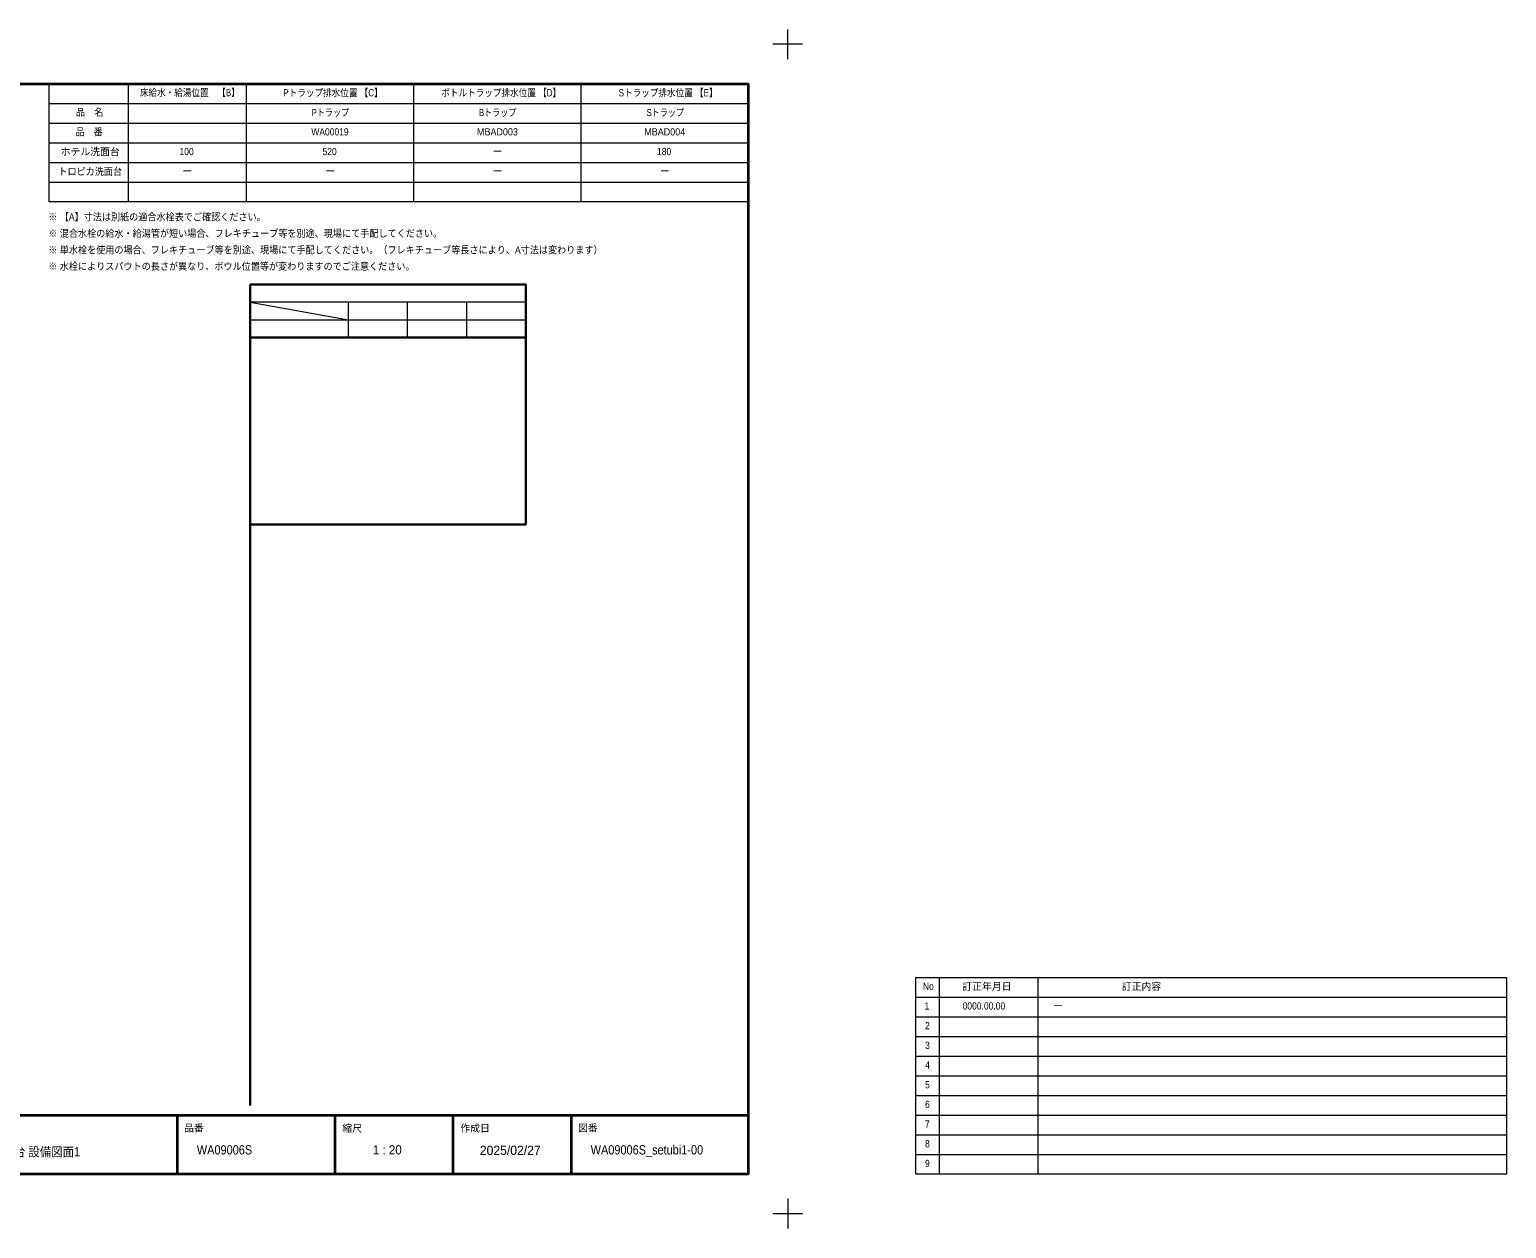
# Model space of a CAD drawing. Units: millimetres, scale not verified. Extents: x -6062 to 6062, y -3045 to 3045.
# Drawn here: x -1438 to 6062, y -3045 to 3045 of the extents above; entities that cross this region are included whole.
import ezdxf
from ezdxf.enums import TextEntityAlignment as Align

# ---------------------------------------------------------------- set-up
doc = ezdxf.new("R2010")
doc.units = ezdxf.units.MM
doc.header["$LTSCALE"] = 20
doc.layers.add('0-5_1図面枠', color=7, linetype='Continuous', lineweight=20)
doc.styles.add('ＭＳ Ｐゴシック', font='')
doc.styles.get('ＭＳ Ｐゴシック').set_extended_font_data('MS PGothic')

# ---------------------------------------------------------------- blocks, each defined once
blk = doc.blocks.new('グループ-10')
at = {"layer": '0-5_1図面枠', "lineweight": 15}
for p, q in [((-84000, 57900), (-84000, 60900)), ((84000, 57900), (84000, 60900)), ((-85500, 59400), (-82500, 59400)), ((85500, 59400), (82500, 59400)), ((-84000, -57900), (-84000, -60900)), ((84000, -57900), (84000, -60900)), ((-85500, -59400), (-82500, -59400)), ((85500, -59400), (82500, -59400))]:
    blk.add_line(p, q, dxfattribs=at)
blk = doc.blocks.new('グループ-11')
at = {"layer": '0-5_1図面枠', "lineweight": 15}
for p, q in [((99400, -35400), (99400, -55400)), ((109400, -35400), (109400, -55400)), ((97000, -37400), (157000, -37400)), ((97000, -39400), (157000, -39400)), ((97000, -41400), (157000, -41400)), ((97000, -43400), (157000, -43400)), ((97000, -45400), (157000, -45400)), ((97000, -47400), (157000, -47400)), ((97000, -49400), (157000, -49400)), ((97000, -51400), (157000, -51400)), ((97000, -53400), (157000, -53400))]:
    blk.add_line(p, q, dxfattribs=at)
blk.add_lwpolyline([(97000, -35400), (157000, -35400), (157000, -55400), (97000, -55400)], close=True, dxfattribs=at)
blk = doc.blocks.new('グループ-12')
at = {"layer": '0-5_1図面枠', "lineweight": 35}
for p, q in [((-80000, -49400), (80000, -49400)), ((-43000, -49400), (-43000, -55400)), ((22000, -49400), (22000, -55400)), ((38000, -49400), (38000, -55400)), ((50000, -49400), (50000, -55400)), ((62000, -49400), (62000, -55400))]:
    blk.add_line(p, q, dxfattribs=at)
blk.add_lwpolyline([(-80000, 55400), (80000, 55400), (80000, -55400), (-80000, -55400)], close=True, dxfattribs=at)
blk = doc.blocks.new('図面枠')
at = {"layer": '0-5_1図面枠'}
for name in ['グループ-10', 'グループ-12', 'グループ-11']:
    blk.add_blockref(name, (0, 0), dxfattribs=at)
at = {"layer": '0-5_1図面枠', "style": 'ＭＳ Ｐゴシック'}
for s, height, width, p in [('No', 733.7, 0.9, (97731, -36879.4)), ('1', 733.7, 0.9, (97896.5, -38881.1)), ('2', 733.7, 0.9, (97949.9, -40879.4)), ('3', 733.7, 0.9, (97949.9, -42879.4)), ('4', 733.7, 0.9, (97965.5, -44879.4)), ('5', 733.7, 0.9, (97949.9, -46879.4)), ('6', 733.7, 0.9, (97945.9, -48879.4)), ('7', 733.7, 0.9, (97934.4, -50879.4)), ('1 : 20', 943.3, 0.95, (41866.9, -53665.3)), ('8', 733.7, 0.9, (97954, -52879.4)), ('9', 733.7, 0.9, (97945.9, -54879.4))]:
    blk.add_text(s, height=height, dxfattribs=dict(at, width=width)).set_placement(p, align=Align.BOTTOM_LEFT)
for s, p in [('訂正年月日', (101734.4, -36892.6)), ('訂正内容', (117934.4, -36894.6)), ('品番', (22696.5, -51284.2)), ('縮尺', (38765.5, -51307.2)), ('作成日', (50749.9, -51303.2)), ('図番', (62699.9, -51284.2))]:
    blk.add_text(s, height=733.7, dxfattribs=at).set_placement(p, align=Align.BOTTOM_LEFT)
blk = doc.blocks.new('グループ-19')
at = {"layer": '0-5_1図面枠', "lineweight": 15}
for p, q in [((17000, 55400), (17000, 43400)), ((29000, 55400), (29000, 43400)), ((46000, 55400), (46000, 43400)), ((63000, 55400), (63000, 43400)), ((9000, 53400), (80000, 53400)), ((9000, 51400), (80000, 51400)), ((9000, 49400), (80000, 49400)), ((9000, 47400), (80000, 47400)), ((9000, 45400), (80000, 45400))]:
    blk.add_line(p, q, dxfattribs=at)
blk.add_lwpolyline([(9000, 55400), (80000, 55400), (80000, 43400), (9000, 43400)], close=True, dxfattribs=at)
blk = doc.blocks.new('グループ-20')
at = {"layer": '0-5_1図面枠'}
blk.add_blockref('グループ-19', (0, 0), dxfattribs=at)
at = {"layer": '0-5_1図面枠', "style": 'ＭＳ Ｐゴシック'}
for s, width, p in [('床給水・給湯位置\u3000【B】', 0.85, (18206.1, 53907.4)), ('Pトラップ排水位置 【C】', 0.85, (32777.2, 53890.2)), ('ボトルトラップ排水位置 【D】', 0.85, (48822.3, 53890.2)), ('Sトラップ排水位置 【E】', 0.85, (66834.7, 53890.2)), ('品\u3000名', 0.9, (11720.4, 51905.4)), ('品\u3000番', 0.9, (11666.6, 49914.9)), ('トロピカ洗面台', 0.9, (9928.2, 45889.8))]:
    blk.add_text(s, height=733.7, dxfattribs=dict(at, width=width)).set_placement(p, align=Align.BOTTOM_LEFT)
blk.add_text('ホテル洗面台', height=733.7, dxfattribs=at).set_placement((10161, 47901.3), align=Align.BOTTOM_LEFT)

msp = doc.modelspace()

# ---------------------------------------------------------------- linework, layer by layer
at = {"layer": '0-5_1図面枠', "lineweight": 30}
msp.add_line((-317.5, 1750), (-317.5, -2420), dxfattribs=at)
at = {"layer": '0-5_1図面枠', "lineweight": 15}
for p, q in [((1082.5, 1660), (-317.5, 1660)), ((-317.5, 1660), (182.5, 1570)), ((182.5, 1480), (182.5, 1660)), ((482.5, 1480), (482.5, 1660)), ((782.5, 1480), (782.5, 1660)), ((-317.5, 1570), (1082.5, 1570))]:
    msp.add_line(p, q, dxfattribs=at)
at = {"layer": '0-5_1図面枠', "lineweight": 30}
for points in [[(-317.5, 1750), (1082.5, 1750), (1082.5, 1480), (-317.5, 1480)], [(-317.5, 1480), (1082.5, 1480), (1082.5, 530), (-317.5, 530)]]:
    msp.add_lwpolyline(points, close=True, dxfattribs=at)

# ---------------------------------------------------------------- block references
at = {"layer": '0-5_1図面枠', "xscale": 0.05, "yscale": 0.05}
for name in ['図面枠', 'グループ-20']:
    msp.add_blockref(name, (-1787.5, 0), dxfattribs=at)

# ---------------------------------------------------------------- texts
at = {"layer": '0-5_1図面枠', "style": 'ＭＳ Ｐゴシック'}
for s, height, width, p in [('Pトラップ', 36.69, 0.8, (-4.25, 2594.02)), ('Bトラップ', 36.69, 0.8, (845.15, 2594.02)), ('Sトラップ', 36.69, 0.8, (1696.22, 2594.02)), ('WA00019', 36.69, 0.9, (-6.62, 2495.95)), ('MBAD003', 36.69, 0.95, (834.72, 2495.95)), ('MBAD004', 36.69, 0.95, (1684.23, 2495.95)), ('100', 36.66, 0.9, (-676.11, 2395.95)), ('520', 36.66, 0.9, (50.22, 2395.95)), ('180', 36.66, 0.9, (1748.89, 2395.95)), ('※ 【A】寸法は別紙の適合水栓表でご確認ください。', 36.69, 0.9, (-1342.1, 2063.86)), ('※ 混合水栓の給水・給湯管が短い場合、フレキチューブ等を別途、現場にて手配してください。', 36.69, 0.9, (-1342.1, 1980.17)), ('※ 単水栓を使用の場合、フレキチューブ等を別途、現場にて手配してください。（フレキチューブ等長さにより、A寸法は変わります）', 36.69, 0.9, (-1342.1, 1896.24)), ('※ 水栓によりスパウトの長さが異なり、ボウル位置等が変わりますのでご注意ください。', 36.66, 0.9, (-1342.1, 1812.91)), ('0000.00.00', 36.69, 0.9, (3300.77, -1944.05)), ('スキニブル400（WA09006S、WA09007S、WA09008S、WA09009S、WA09010S）＋ 洗面台 設備図面1', 47.17, 0.9, (-3839.98, -2693.18)), ('WA09006S', 47.17, 0.9, (-587.98, -2683.26)), ('WA09006S_setubi1-00', 47.17, 0.9, (1412.02, -2683.26))]:
    msp.add_text(s, height=height, dxfattribs=dict(at, width=width)).set_placement(p, align=Align.BOTTOM_LEFT)
for s, height, p in [('ー', 36.66, (913.77, 2396.03)), ('ー', 36.66, (-661.23, 2296.03)), ('ー', 36.66, (63.77, 2296.03)), ('ー', 36.66, (913.77, 2296.03)), ('ー', 36.66, (1763.77, 2296.03)), ('2025/02/27', 47.17, (849.28, -2685.74))]:
    msp.add_text(s, height=height, dxfattribs=at).set_placement(p, align=Align.BOTTOM_LEFT)
at = {"layer": '0-5_1図面枠', "color": 250, "style": 'ＭＳ Ｐゴシック'}
msp.add_text('ー', height=36.69, dxfattribs=at).set_placement((3760.2, -1943.97), align=Align.BOTTOM_LEFT)

doc.saveas('drawing.dxf')
